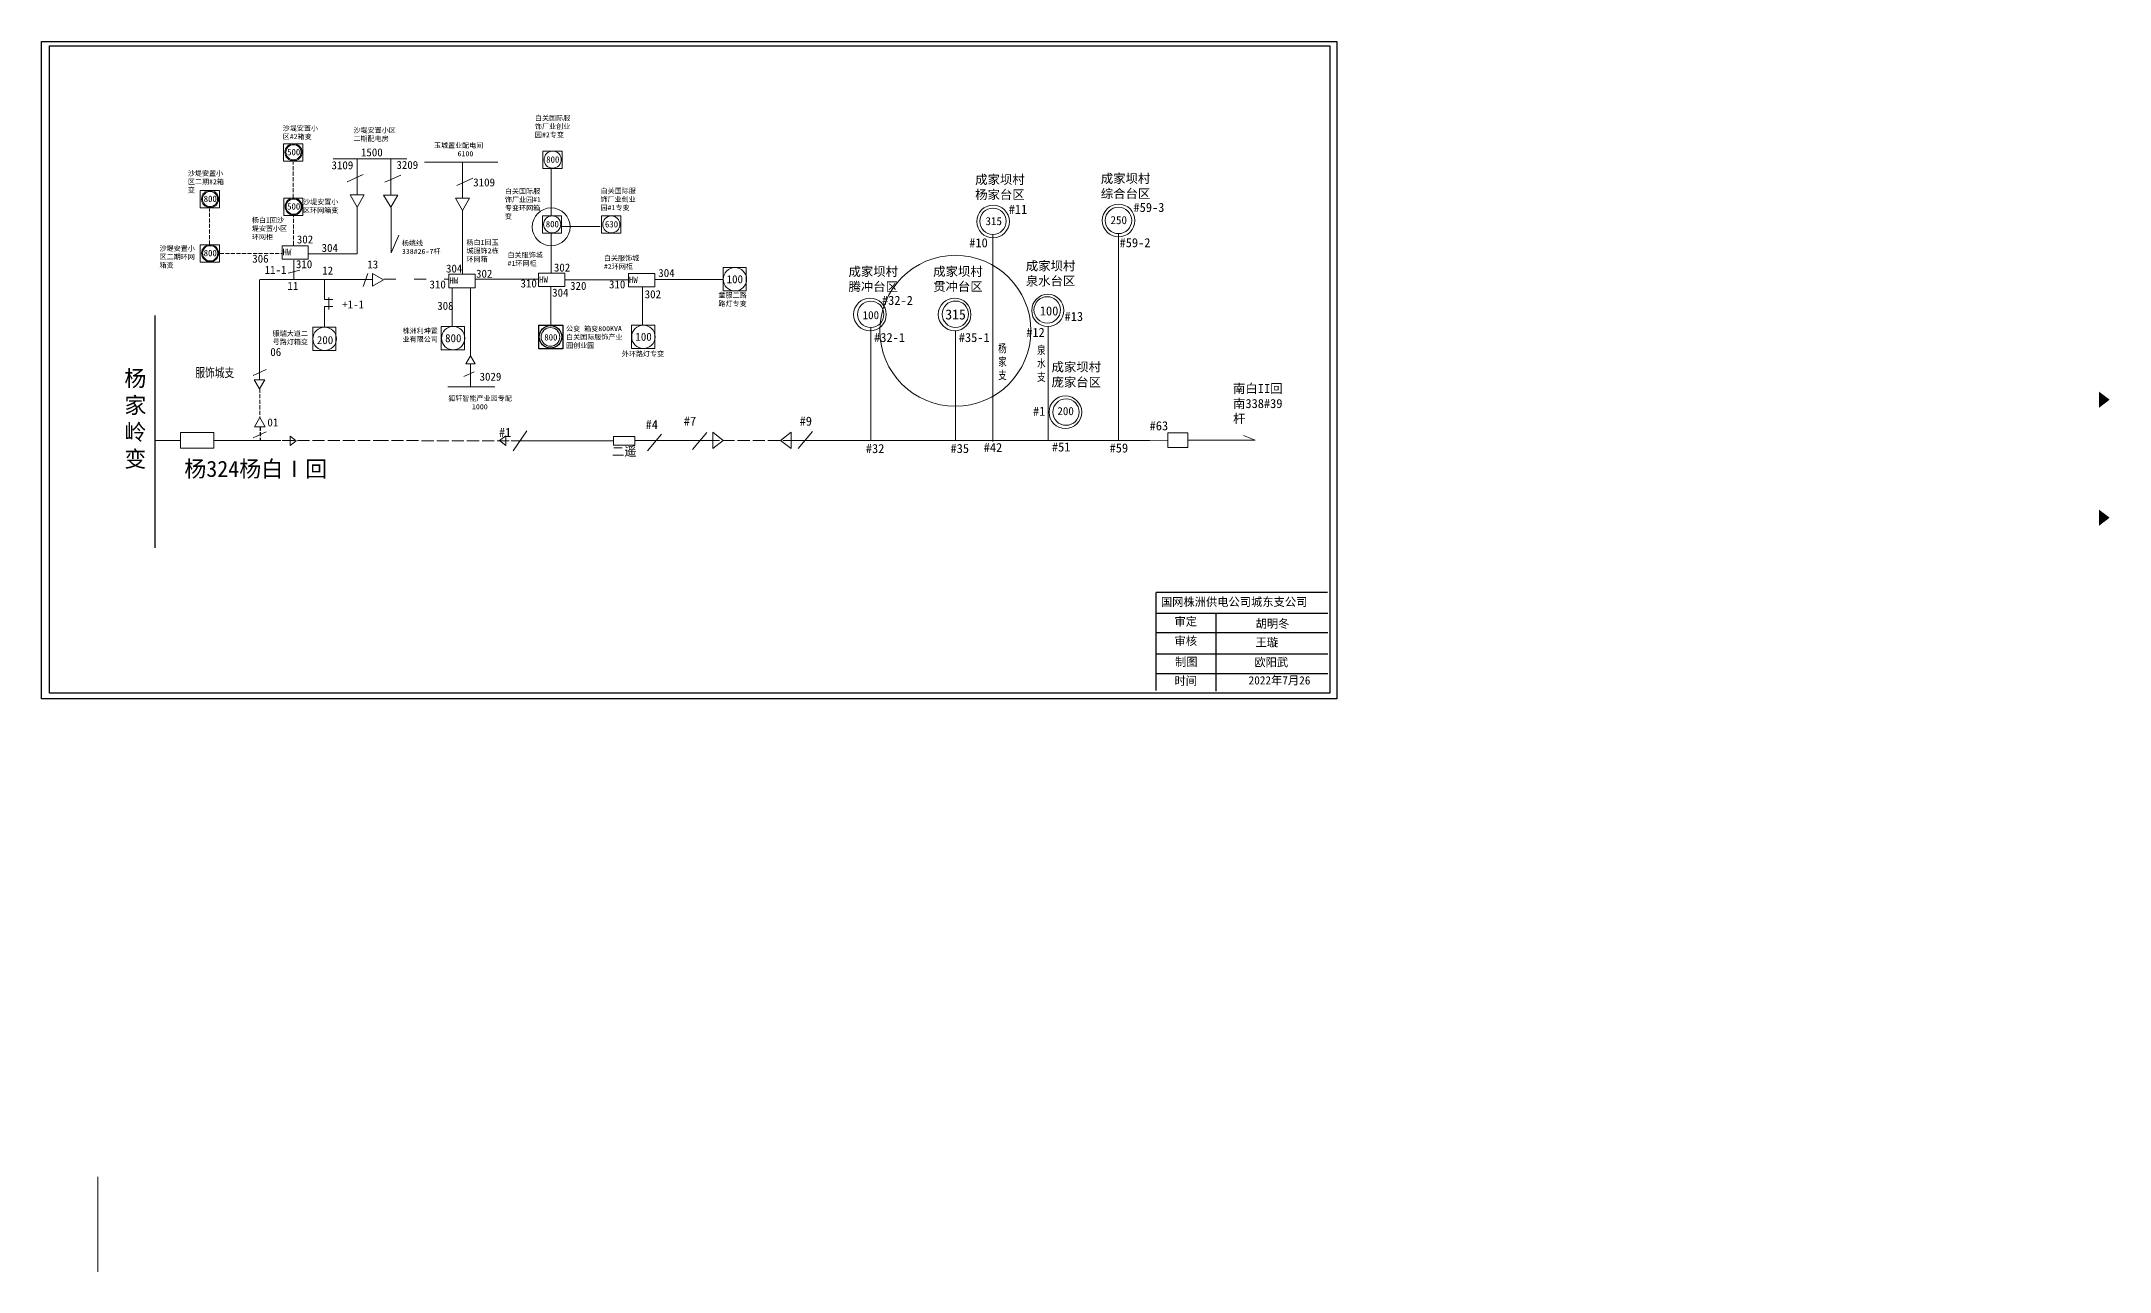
# Model space of a CAD drawing. Header units: millimetres. Extents: x -1696 to 2400, y -464 to 2129.
# Drawn here: x -1696 to 355, y -464 to 756 of the extents above; entities that cross this region are included whole.
import ezdxf

# ---------------------------------------------------------------- set-up
doc = ezdxf.new("R2010")
doc.units = ezdxf.units.MM
doc.header["$MEASUREMENT"] = 0
for name, pattern in [('ACAD_ISO02W100', [15, 12, -3]), ('ACAD_ISO03W100', [30, 12, -18]), ('ACAD_ISO13W100', [36, 12, -3, 12, -3, 0, -3, 0, -3]), ('JIS_02_4.0', [5.5, 4, -1.5])]:
    doc.linetypes.add(name, pattern=pattern)
doc.layers.add('图层2', color=7, linetype='Continuous', lineweight=20)
doc.layers.add('边框层', color=7, linetype='Continuous', lineweight=30)
doc.styles.add('_txtstyle_10.00_0_0', font='simsun.ttc', dxfattribs={"height": 10})
doc.styles.add('_txtstyle_9.00_0_0', font='simsun.ttc', dxfattribs={"height": 9})
doc.styles.add('HZ', font='txt', dxfattribs={"width": 0.75, "bigfont": 'hztxt'})
doc.styles.add('宋体_txtstyle_0.00_0_0', font='')
doc.styles.add('宋体_txtstyle_8.19_0_0', font='SIMSUN.TTC', dxfattribs={"height": 8.194972})
doc.styles.get('宋体_txtstyle_0.00_0_0').set_extended_font_data('宋体')

msp = doc.modelspace()

# ---------------------------------------------------------------- hatches: boundary and pattern name
at = {"layer": '图层2'}
for points in [[(355.4, 400.8), (344.8, 392.7), (344.8, 400.8), (344.8, 408.8)], [(355.4, 283.7), (344.8, 275.6), (344.8, 283.7), (344.8, 291.7)]]:
    msp.add_hatch(color=7, dxfattribs=at).paths.add_polyline_path(points)

# ---------------------------------------------------------------- linework, layer by layer
at = {"color": 0, "linetype": 'JIS_02_4.0', "lineweight": -3}
msp.add_line((-1479.5, 374), (-1479.5, 361.1), dxfattribs=at)
at = {"linetype": 'Continuous'}
for p, q in [((-590.6, 189.1), (-420.2, 189.1)), ((-531.4, 189), (-531.4, 111.7)), ((-590.6, 169.7), (-420.2, 169.7)), ((-590.6, 148.5), (-420.2, 148.5)), ((-590.6, 129.1), (-420.2, 129.1))]:
    msp.add_line(p, q, dxfattribs=at)
for points in [[(-1696.4, 756.4), (-411.3, 756.4), (-411.3, 103.8), (-1696.4, 103.8)], [(-1688.3, 751.8), (-418.2, 751.8), (-418.2, 109.6), (-1688.3, 109.6)]]:
    msp.add_lwpolyline(points, close=True, dxfattribs=at)
at = {"color": 0, "lineweight": -3}
msp.add_lwpolyline([(-1203, 474.6), (-1179.2, 474.6), (-1179.2, 451.4), (-1203, 451.4)], close=True, dxfattribs=at)
at = {"linetype": 'Continuous', "const_width": 1.37}
for points in [[(-590.7, 209.6), (-590.7, 112)], [(-590.6, 209.6), (-420.2, 209.6)]]:
    msp.add_lwpolyline(points, dxfattribs=at)
at = {"color": 0, "lineweight": -3}
msp.add_circle((-1191.4, 463.1), 11.2, dxfattribs=at)
at = {"layer": '图层2', "linetype": 'JIS_02_4.0'}
for p, q in [((-1446.7, 601.1), (-1446.7, 636.6)), ((-1529.5, 554.7), (-1529.5, 590.2)), ((-1446.3, 554.3), (-1446.3, 582.9)), ((-1519.4, 545.8), (-1458.2, 545.8)), ((-1479.7, 411.7), (-1479.7, 382.7))]:
    msp.add_line(p, q, dxfattribs=at)
at = {"layer": '图层2'}
for p, q in [((-1383.1, 639.9), (-1406.8, 639.9)), ((-1406.8, 639.9), (-1333.9, 639.9)), ((-1383.1, 604.1), (-1383.1, 639.9)), ((-1349.8, 604), (-1349.8, 639.8)), ((-1316.4, 636.6), (-1243.5, 636.6)), ((-1278.5, 600.8), (-1278.5, 636.5)), ((-1377.2, 624.1), (-1393.1, 616.9)), ((-1339.8, 623.7), (-1355.6, 616.5)), ((-1268.4, 620.5), (-1284.2, 613.2)), ((-1190.8, 584), (-1190.8, 629.6)), ((-1383.2, 545.4), (-1383.2, 591.8)), ((-1349.4, 591.1), (-1349.4, 546.4)), ((-1278.5, 525.9), (-1278.5, 588.5)), ((-1349.4, 546.4), (-1341.8, 563.9)), ((-1190.8, 565.9), (-1190.8, 526.4)), ((-1179.9, 572.7), (-1142.2, 572.7)), ((-1446, 520), (-1446, 539.1)), ((-1431.1, 545.4), (-1383.2, 545.4)), ((-1479.9, 420.7), (-1479.9, 519.6)), ((-1479.8, 520), (-1368.2, 520)), ((-1439.9, 529.3), (-1451.5, 526.5)), ((-1415.7, 520.1), (-1415.7, 500.2)), ((-1377.2, 513.1), (-1372.4, 526)), ((-1266, 520.4), (-1202.8, 520.4)), ((-1191, 513), (-1191, 474.7)), ((-1177.2, 519.9), (-1114, 519.9)), ((-1087.9, 520.2), (-1020.6, 520.2)), ((-1415.7, 500.2), (-1407.4, 500.2)), ((-1415.7, 493.4), (-1407.4, 493.4)), ((-1415.7, 493.3), (-1415.7, 473.4)), ((-1411.3, 502.2), (-1411.3, 490.3)), ((-1288.9, 511), (-1288.9, 474.2)), ((-1270.8, 511.6), (-1270.8, 444.2)), ((-1100.2, 512.4), (-1100.2, 475.4)), ((-1270.8, 436.4), (-1270.8, 413.5)), ((-1473.3, 430.7), (-1486.2, 424.7)), ((-1246.5, 413.4), (-1293.2, 413.4)), ((-1277.3, 423.7), (-1267.1, 428.4)), ((-1473.3, 369), (-1486.3, 363)), ((-1230.5, 360), (-1128.8, 360)), ((-1095.1, 349.9), (-1081.1, 366.7)), ((-1050.4, 351.5), (-1036.3, 368.4)), ((-945.5, 352.5), (-931.4, 369.3)), ((-492.4, 360.7), (-503.7, 365.2)), ((-1640.4, -370.5), (-1640.4, -464.5))]:
    msp.add_line(p, q, dxfattribs=at)
at = {"layer": '图层2', "color": 0}
for p, q in [((-752.4, 564.7), (-752.4, 359.4)), ((-627.9, 565.7), (-627.9, 360.4)), ((-873.7, 361), (-873.7, 472.4)), ((-697.6, 359.9), (-697.6, 473.5)), ((-789.7, 361.1), (-789.7, 469.2)), ((-1214.9, 369.8), (-1228.3, 350)), ((-1525.2, 360.4), (-1499.9, 360.4)), ((-1502.8, 360.4), (-1458.9, 360.4)), ((-1449.7, 364.6), (-1443.5, 360.1)), ((-1449.6, 359.9), (-1449.7, 364.6)), ((-1449.6, 359.9), (-1449.5, 355.3)), ((-1443.5, 360.1), (-1449.5, 355.3)), ((-1241.8, 360.2), (-1235.7, 364.8)), ((-1235.7, 355.5), (-1241.8, 360.2)), ((-1235.7, 360.2), (-1235.7, 364.8)), ((-1235.7, 360.2), (-1235.7, 355.5)), ((-1107.8, 360.2), (-1034.4, 360.4)), ((-1030.4, 368.5), (-1019.9, 360.4)), ((-1030.4, 360.4), (-1030.4, 368.5)), ((-1019.9, 360.4), (-1030.4, 352.4)), ((-1030.4, 360.4), (-1030.4, 352.4)), ((-952.7, 368.5), (-963.2, 360.4)), ((-963.2, 360.4), (-952.7, 352.4)), ((-949, 360.4), (-956.6, 360.4)), ((-952.7, 360.4), (-952.7, 368.5)), ((-952.7, 360.4), (-952.7, 352.4)), ((-950.2, 360.4), (-596.9, 360.4)), ((-602.4, 360.4), (-578.8, 360.5)), ((-559.2, 360.5), (-492.4, 360.5))]:
    msp.add_line(p, q, dxfattribs=at)
at = {"layer": '图层2', "linetype": 'ACAD_ISO03W100'}
msp.add_line((-1356.7, 520.4), (-1292.3, 520.4), dxfattribs=at)
at = {"layer": '图层2', "lineweight": 30}
msp.add_line((-1584, 484.3), (-1584, 253.7), dxfattribs=at)
at = {"layer": '图层2', "color": 7}
msp.add_line((-1558.5, 360.4), (-1584, 360.4), dxfattribs=at)
at = {"layer": '图层2', "color": 0, "linetype": 'ACAD_ISO02W100', "lineweight": 15}
for p, q in [((-1457.4, 360.2), (-1363.9, 360.2)), ((-1364.2, 360.2), (-1230.6, 360))]:
    msp.add_line(p, q, dxfattribs=at)
at = {"layer": '图层2', "color": 0, "linetype": 'ACAD_ISO02W100'}
msp.add_line((-1035.7, 360.4), (-949, 360.4), dxfattribs=at)
at = {"layer": '图层2'}
for points in [[(-1456.1, 654.7), (-1437, 654.7), (-1437, 637.5), (-1456.1, 637.5)], [(-1199, 647.4), (-1179.9, 647.4), (-1179.9, 630.1), (-1199, 630.1)], [(-1538.9, 608.4), (-1519.8, 608.4), (-1519.8, 591.1), (-1538.9, 591.1)], [(-1456, 600.9), (-1436.9, 600.9), (-1436.9, 583.6), (-1456, 583.6)], [(-1383.2, 591.9), (-1376.2, 604), (-1390.2, 604)], [(-1349.9, 591.8), (-1342.9, 603.9), (-1356.9, 603.9)], [(-1278.6, 588.5), (-1271.6, 600.7), (-1285.6, 600.7)], [(-1199.4, 583.2), (-1180.3, 583.2), (-1180.3, 566), (-1199.4, 566)], [(-1140.7, 583.1), (-1121.7, 583.1), (-1121.7, 565.9), (-1140.7, 565.9)], [(-1538.8, 554.5), (-1519.7, 554.5), (-1519.7, 537.3), (-1538.8, 537.3)], [(-1457.6, 553.6), (-1431.6, 553.6), (-1431.6, 540.2), (-1457.6, 540.2)], [(-1357.1, 519.8), (-1368, 526.1), (-1368, 513.5)], [(-1292.1, 525.4), (-1266, 525.4), (-1266, 511.9), (-1292.1, 511.9)], [(-1203.1, 526.4), (-1177.1, 526.4), (-1177.1, 513), (-1203.1, 513)], [(-1114, 526.1), (-1088, 526.1), (-1088, 512.7), (-1114, 512.7)], [(-1270.7, 444.2), (-1275.2, 436.4), (-1266.2, 436.4)], [(-1480, 411.5), (-1474.7, 420.6), (-1485.2, 420.6)], [(-1479.7, 383.1), (-1484.9, 374), (-1474.4, 374)], [(-1558.5, 368.2), (-1525.2, 368.2), (-1525.2, 352.6), (-1558.5, 352.6)], [(-1107.8, 355.8), (-1128.8, 355.8), (-1128.8, 364.2), (-1107.8, 364.2)]]:
    msp.add_lwpolyline(points, close=True, dxfattribs=at)
at = {"layer": '图层2', "color": 0}
for points in [[(-1020.2, 531.9), (-997.2, 531.9), (-997.2, 508.7), (-1020.2, 508.7)], [(-1427.2, 472.7), (-1404.2, 472.7), (-1404.2, 449.5), (-1427.2, 449.5)], [(-1299.8, 473.4), (-1276.7, 473.4), (-1276.7, 450.3), (-1299.8, 450.3)], [(-1111, 474.8), (-1088, 474.8), (-1088, 451.6), (-1111, 451.6)], [(-578.9, 353.3), (-578.9, 368), (-559.1, 367.9), (-559.2, 353.2)]]:
    msp.add_lwpolyline(points, close=True, dxfattribs=at)
at = {"layer": '图层2'}
for centre, radius in [((-1446.3, 646.3), 8.45), ((-1446.3, 646.3), 7.51), ((-1189.2, 639), 8.45), ((-1529.1, 599.9), 8.45), ((-1529.1, 599.9), 7.51), ((-1446.2, 592.5), 8.45), ((-1446.2, 592.4), 7.51), ((-1189.7, 574.8), 8.45), ((-1131, 574.7), 8.45), ((-1529, 546.1), 8.45), ((-1529, 546.1), 7.51)]:
    msp.add_circle(centre, radius, dxfattribs=at)
at = {"layer": '图层2', "color": 1}
msp.add_circle((-1190.7, 572.3), 18.8, dxfattribs=at)
at = {"layer": '图层2', "color": 0}
for centre, radius in [((-752.3, 577.6), 16.2), ((-752.4, 577.8), 13.1), ((-627.8, 578.6), 16.2), ((-627.9, 578.7), 13.1), ((-1008.4, 520.3), 11.6), ((-874.4, 485.3), 16.2), ((-873.7, 485.5), 13.1), ((-790.4, 485.4), 16.2), ((-789.7, 485.6), 13.1), ((-698, 489.4), 16), ((-698.6, 489.9), 13.1), ((-1415.4, 461.2), 11.6), ((-1287.9, 461.9), 11.6), ((-1191.4, 463.1), 9.28), ((-1099.2, 463.2), 11.6), ((-680.6, 388.3), 16.2), ((-679.9, 388.5), 13.1)]:
    msp.add_circle(centre, radius, dxfattribs=at)
at = {"layer": '图层2', "color": 12, "linetype": 'Continuous', "lineweight": 0, "ltscale": 3.597751, "true_color": 0xc00000}
msp.add_circle((-789.7, 469.2), 74.9, dxfattribs=at)

# ---------------------------------------------------------------- texts
at = {"color": 0, "linetype": 'ACAD_ISO13W100', "attachment_point": 1, "style": 'HZ'}
for s, insert, char_height, width in [('{\\fsimsun|b0|i0|c134|p49;杨家支}', (-747.2, 455.7), 8, 7.075), ('{\\fsimsun|b0|i0|c134|p49;泉水支}', (-708.6, 454), 8, 7.075), ('{\\fsimsun|b0|i0|c134|p49;服饰城支}', (-1543.6, 432.3), 9.174, 539.735)]:
    msp.add_mtext(s, dxfattribs=dict(at, insert=insert, char_height=char_height, width=width))
at = {"linetype": 'Continuous', "attachment_point": 1}
for s, insert, char_height, width, style in [('{\\fSimSun|b0|i0|c134|p2;国网株洲供电公司城东支公司}', (-585.8, 204.2), 8.195, 224.045, '宋体_txtstyle_8.19_0_0'), ('审定', (-572.3, 184.8), 8.19, 64.089, '宋体_txtstyle_0.00_0_0'), ('审核', (-572.3, 165.5), 8.19, 64.089, '宋体_txtstyle_0.00_0_0'), ('{\\fSimSun|b0|i0|c134|p2;王璇}', (-491.9, 164.1), 8.195, 90.292, '宋体_txtstyle_0.00_0_0'), ('胡明冬', (-491.8, 182.6), 8.19, 64.089, '宋体_txtstyle_8.19_0_0'), ('制图', (-571.8, 144.7), 8.19, 64.089, '宋体_txtstyle_0.00_0_0'), ('欧阳武', (-493.1, 144.3), 8.19, 64.089, '宋体_txtstyle_8.19_0_0'), ('时间', (-572.3, 125.9), 8.19, 64.089, '宋体_txtstyle_0.00_0_0'), ('2022年7月26', (-498.8, 126.4), 8.19, 79.367, '宋体_txtstyle_8.19_0_0')]:
    msp.add_mtext(s, dxfattribs=dict(at, insert=insert, char_height=char_height, width=width, style=style))
at = {"layer": '图层2', "color": 0, "char_height": 9, "width": 16.155, "attachment_point": 1}
for s, insert in [('{\\f@SimSun|b0|i0|c134|p2;#59-3}', (-613, 596.1)), ('{\\f@SimSun|b0|i0|c134|p2;#11}', (-736.8, 594.2)), ('{\\f@SimSun|b0|i0|c134|p2;#10}', (-775.9, 561)), ('{\\f@SimSun|b0|i0|c134|p2;#59-2}', (-626.8, 561.1)), ('{\\f@SimSun|b0|i0|c134|p2;#32-2}', (-862.5, 503.9)), ('{\\f@SimSun|b0|i0|c134|p2;#12}', (-719.4, 472.1)), ('{\\f@SimSun|b0|i0|c134|p2;#13}', (-681.4, 487.9)), ('{\\f@SimSun|b0|i0|c134|p2;#32-1}', (-870.3, 467)), ('{\\f@SimSun|b0|i0|c134|p2;#35-1}', (-786.3, 467)), ('{\\f@SimSun|b0|i0|c134|p2;#1}', (-712.7, 393.8)), ('{\\f@SimSun|b0|i0|c134|p2;#1}', (-1242.5, 372.8)), ('{\\f@SimSun|b0|i0|c134|p2;#4}', (-1097, 380.6)), ('{\\f@SimSun|b0|i0|c134|p2;#7}', (-1059.1, 384)), ('{\\f@SimSun|b0|i0|c134|p2;#9}', (-944.2, 384)), ('{\\f@SimSun|b0|i0|c134|p2;#63}', (-597, 379.4)), ('{\\f@SimSun|b0|i0|c134|p2;#32}', (-878.5, 356.8)), ('{\\f@SimSun|b0|i0|c134|p2;#35}', (-794.5, 356.9)), ('{\\f@SimSun|b0|i0|c134|p2;#42}', (-761.6, 357.8)), ('{\\f@SimSun|b0|i0|c134|p2;#51}', (-693.9, 358.4)), ('{\\f@SimSun|b0|i0|c134|p2;#59}', (-636.7, 357.4))]:
    msp.add_mtext(s, dxfattribs=dict(at, insert=insert))
at = {"layer": '边框层', "color": 0, "attachment_point": 1}
for s, insert, char_height, width in [('{\\fSimSun|b0|i0|c134|p2;白关国际服饰厂业创业园#2专变}', (-1206.8, 682.8), 5, 35.734), ('{\\fSimSun|b0|i0|c134|p2;沙堤安置小区#2箱变}', (-1457, 672.7), 5, 35.734), ('{\\fSimSun|b0|i0|c134|p2;沙堤安置小区二期配电房}', (-1386.8, 670.7), 5, 45.299), ('{\\fSimSun|b0|i0|c134|p2;500}', (-1452.6, 649.7), 6.38, 24.776), ('{\\fSimSun|b0|i0|c134|p2;3109}', (-1408.6, 637.4), 7.94, 30.835), ('{\\fSimSun|b0|i0|c134|p2;1500}', (-1379.4, 650.2), 7.94, 30.835), ('{\\fSimSun|b0|i0|c134|p2;3209}', (-1344.2, 637.7), 7.94, 30.835), ('{\\fSimSun|b0|i0|c134|p2;玉城置业配电间\\P      6100}', (-1307, 655.7), 5, 53.308), ('{\\fSimSun|b0|i0|c134|p2;800}', (-1195.6, 642.3), 6.38, 24.776), ('{\\fSimSun|b0|i0|c134|p2;沙堤安置小区二期#2箱变}', (-1551.1, 627.9), 5, 35.734), ('{\\fSimSun|b0|i0|c134|p2;3109}', (-1268, 620.4), 7.94, 30.835), ('{\\fSimSun|b0|i0|c134|p2;成家坝村杨家台区}', (-770, 623.8), 9, 57.317), ('{\\fSimSun|b0|i0|c134|p2;成家坝村综合台区}', (-645.4, 624.8), 9, 57.317), ('{\\fSimSun|b0|i0|c134|p2;800}', (-1535.4, 603.3), 6.38, 24.776), ('{\\fSimSun|b0|i0|c134|p2;500}', (-1452.6, 595.8), 6.38, 24.776), ('{\\fSimSun|b0|i0|c134|p2;沙堤安置小区环网箱变}', (-1436.8, 599.6), 5, 35.734), ('{\\fSimSun|b0|i0|c134|p2;白关国际服饰厂业园#1专变环网箱变}', (-1236.6, 610.2), 5, 35.734), ('{\\fSimSun|b0|i0|c134|p2;白关国际服饰厂业创业园#1专变}', (-1141.7, 610.6), 5, 35.734), ('{\\fSimSun|b0|i0|c134|p2;杨白I回沙堤安置小区环网柜}', (-1487.6, 581.5), 5, 35.734), ('{\\fSimSun|b0|i0|c134|p2;800}', (-1196, 578.2), 6.38, 24.776), ('{\\fSimSun|b0|i0|c134|p2;630}', (-1137.3, 578.1), 6.38, 24.776), ('{\\fSimSun|b0|i0|c134|p2;315}', (-759.8, 582), 8, 34.952), ('{\\fSimSun|b0|i0|c134|p2;250}', (-635.8, 583), 8, 34.952), ('{\\fSimSun|b0|i0|c134|p2;沙堤安置小区二期环网箱变}', (-1579.2, 553.4), 5, 35.734), ('{\\fSimSun|b0|i0|c134|p2;302}', (-1443, 563.8), 7.94, 30.835), ('{\\fSimSun|b0|i0|c134|p2;304}', (-1418.4, 555.4), 7.94, 30.835), ('{\\fSimSun|b0|i0|c134|p2;杨姚线338#26-7杆}', (-1338.8, 558.8), 5, 39.832), ('{\\fSimSun|b0|i0|c134|p2;杨白I回玉城服饰2栋环网箱}', (-1274.7, 559.4), 5, 35.734), ('{\\fSimSun|b0|i0|c134|p2;800}', (-1535.4, 549.5), 6.38, 24.776), ('{\\fSimSun|b0|i0|c134|p2;306}', (-1487.2, 544.7), 7.94, 30.835), ('{\\fSimSun|b1|i0|c134|p2;HW}', (-1457.1, 550.5), 6.38, 24.776), ('{\\fSimSun|b0|i0|c134|p2;310}', (-1443.9, 539.2), 7.94, 30.835), ('{\\fSimSun|b0|i0|c134|p2;13}', (-1373.1, 539), 7.94, 30.835), ('{\\fSimSun|b0|i0|c134|p2;304}', (-1295, 534.9), 7.94, 30.835), ('{\\fSimSun|b0|i0|c134|p2;白关服饰城#1环网柜}', (-1234, 546.9), 5, 35.734), ('{\\fSimSun|b0|i0|c134|p2;302}', (-1188, 535.9), 7.94, 30.835), ('{\\fSimSun|b0|i0|c134|p2;白关服饰城#2环网柜}', (-1138.4, 543.8), 5, 35.734), ('{\\fSimSun|b0|i0|c134|p2;成家坝村腾冲台区}', (-895.7, 532.5), 9, 57.317), ('{\\fSimSun|b0|i0|c134|p2;成家坝村贯冲台区}', (-811.7, 532.6), 9, 57.317), ('{\\fSimSun|b0|i0|c134|p2;成家坝村泉水台区}', (-719.8, 538.1), 9, 57.317), ('{\\fSimSun|b0|i0|c134|p2;11-1}', (-1474.9, 533.6), 7.94, 30.835), ('{\\fSimSun|b0|i0|c134|p2;11}', (-1452.3, 517.7), 7.94, 30.835), ('{\\fSimSun|b0|i0|c134|p2;12}', (-1417.8, 532.9), 7.94, 30.835), ('{\\fSimSun|b0|i0|c134|p2;310}', (-1311.4, 519.1), 7.94, 30.835), ('{\\fSimSun|b1|i0|c134|p2;HW}', (-1291.6, 522.2), 6.38, 24.776), ('{\\fSimSun|b0|i0|c134|p2;302}', (-1265.2, 529.8), 7.94, 30.835), ('{\\fSimSun|b0|i0|c134|p2;310}', (-1221.1, 520.1), 7.94, 30.835), ('{\\fSimSun|b1|i0|c134|p2;HW}', (-1202.6, 523.3), 6.38, 24.776), ('{\\fSimSun|b0|i0|c134|p2;320}', (-1171.9, 517.7), 7.94, 30.835), ('{\\fSimSun|b0|i0|c134|p2;310}', (-1133.3, 519.2), 7.94, 30.835), ('{\\fSimSun|b1|i0|c134|p2;HW}', (-1113.5, 523), 6.38, 24.776), ('{\\fSimSun|b0|i0|c134|p2;304}', (-1084.4, 530.5), 7.94, 30.835), ('{\\fSimSun|b0|i0|c134|p2;100}', (-1016.6, 524.3), 7.94, 30.835), ('{\\fSimSun|b0|i0|c134|p2;+1-1}', (-1398, 499.4), 7.94, 30.835), ('{\\fSimSun|b0|i0|c134|p2;308}', (-1303.7, 497.9), 7.94, 30.835), ('{\\fSimSun|b0|i0|c134|p2;304}', (-1189.7, 511), 7.94, 30.835), ('{\\fSimSun|b0|i0|c134|p2;302}', (-1097.9, 509.4), 7.94, 30.835), ('{\\fSimSun|b0|i0|c134|p2;童服二路路灯专变}', (-1024.7, 507), 5, 33.336), ('{\\fSimSun|b0|i0|c134|p2;100}', (-705.9, 493.4), 9, 34.952), ('{\\fSimSun|b0|i0|c134|p2;株洲利坤置业有限公司}', (-1338.1, 471.6), 5, 35.734), ('{\\fSimSun|b0|i0|c134|p2;公变 箱变800KVA\\P白关国际服饰产业园创业园}', (-1175.9, 473.8), 5, 58.523), ('{\\fSimSun|b0|i0|c134|p2;100}', (-881.7, 488.7), 8, 34.952), ('{\\fSimSun|b0|i0|c134|p2;06}', (-1469.3, 452.1), 7.94, 30.835), ('{\\fSimSun|b0|i0|c134|p2;服瑞大道二号路灯箱变}', (-1467, 469), 5, 39.832), ('{\\fSimSun|b0|i0|c134|p2;200}', (-1423.1, 463.9), 7.94, 30.835), ('{\\fSimSun|b0|i0|c134|p2;800}', (-1295.9, 465.8), 7.94, 30.835), ('{\\fSimSun|b0|i0|c134|p2;800}', (-1197.5, 465.9), 6.38, 24.776), ('{\\fSimSun|b0|i0|c134|p2;100}', (-1107.1, 467.2), 7.94, 30.835), ('{\\fSimSun|b0|i0|c134|p2;外环路灯专变}', (-1120.6, 448.8), 5, 67.446), ('{\\fSimSun|b0|i0|c134|p2;成家坝村庞家台区}', (-694.3, 437.8), 9, 57.317), ('{\\fSimSun|b0|i0|c134|p2;3029}', (-1261.7, 427.6), 7.94, 30.835), ('{\\fSimSun|b0|i0|c134|p2;南白II回南338#39杆}', (-514.2, 416.5), 9, 57.317), ('{\\fSimSun|b0|i0|c134|p2;狐轩智能产业园专配\\P      1000}', (-1292.7, 404.6), 5, 74.946), ('{\\fSimSun|b0|i0|c134|p2;200}', (-688.5, 393.5), 8, 34.952), ('{\\fSimSun|b0|i0|c134|p2;01}', (-1472.2, 382.2), 7.94, 30.835), ('{\\fSimSun|b0|i0|c134|p2;杨324杨白Ⅰ回}', (-1554.6, 340.2), 16, 155.223)]:
    msp.add_mtext(s, dxfattribs=dict(at, insert=insert, char_height=char_height, width=width))
at = {"layer": '边框层', "color": 7, "attachment_point": 1}
for s, insert, char_height, width, style in [('315', (-799.7, 490.4), 10, 34.952, '_txtstyle_10.00_0_0'), ('{\\fSimSun|b0|i0|c134|p2;二遥}', (-1130.5, 354.1), 9, 57.317, '_txtstyle_9.00_0_0')]:
    msp.add_mtext(s, dxfattribs=dict(at, insert=insert, char_height=char_height, width=width, style=style))
at = {"layer": '边框层', "insert": (-1614.1, 430), "char_height": 16, "width": 23.069, "attachment_point": 1}
msp.add_mtext('{\\fSimSun|b0|i0|c134|p2;杨家岭变}', dxfattribs=at)

doc.saveas('drawing.dxf')
